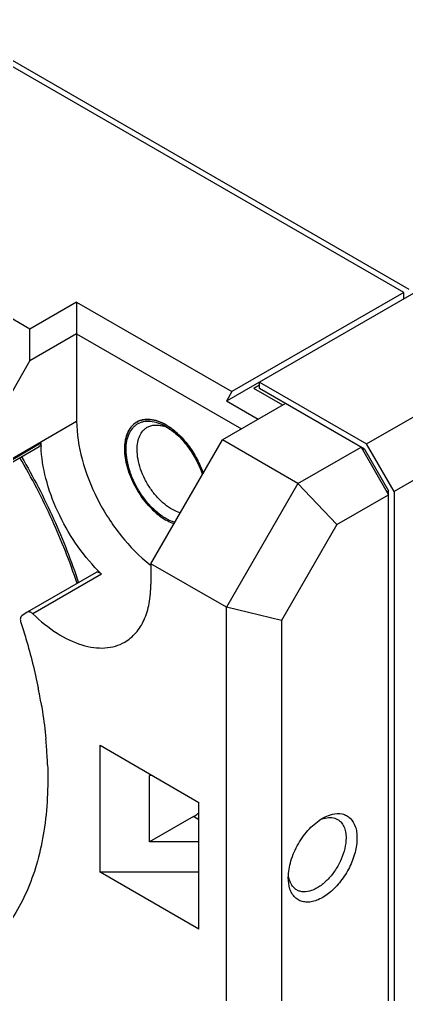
# Model space of a CAD drawing. Header units: millimetres. Extents: x 7 to 417, y 7 to 293.
# Drawn here: x 364.44 to 374.4, y 229.36 to 254.47 of the extents above; entities that cross this region are included whole.
import ezdxf

# ---------------------------------------------------------------- set-up
doc = ezdxf.new("R2010")
doc.units = ezdxf.units.MM
doc.header["$LTSCALE"] = 23.335714
doc.layers.get('0').update_dxf_attribs({"linetype": 'CONTINUOUS'})
doc.layers.add('7_ALL_FEATURES', color=7, linetype='CONTINUOUS')

msp = doc.modelspace()

# ---------------------------------------------------------------- linework, layer by layer
at = {"color": 7, "linetype": 'Continuous'}
for p, q in [((374.33, 247.437), (356.086, 257.97)), ((374.471, 247.519), (356.228, 258.052)), ((389.426, 255.99), (369.769, 244.641)), ((364.713, 246.498), (359.763, 249.356)), ((374.33, 247.437), (369.91, 244.886)), ((374.33, 247.274), (374.33, 247.437)), ((365.915, 247.192), (364.713, 246.498)), ((365.915, 247.192), (365.915, 244.13)), ((365.915, 247.192), (369.91, 244.886)), ((364.713, 245.682), (364.713, 246.498)), ((365.915, 246.376), (364.713, 245.682)), ((365.915, 246.376), (370.158, 243.926)), ((363.935, 244.335), (364.713, 245.682)), ((370.617, 245.049), (370.476, 244.967)), ((370.617, 244.967), (370.617, 245.131)), ((370.617, 245.131), (373.375, 243.538)), ((369.91, 244.886), (369.769, 244.641)), ((371.218, 244.539), (370.476, 244.967)), ((373.316, 243.409), (370.617, 244.967)), ((371.289, 244.579), (369.663, 243.641)), ((370.582, 244.171), (369.769, 244.641)), ((363.935, 242.987), (365.915, 244.13)), ((363.935, 242.954), (364.996, 243.566)), ((367.824, 240.456), (369.663, 243.641)), ((371.607, 242.518), (369.663, 243.641)), ((374.082, 242.314), (373.375, 243.538)), ((363.894, 242.86), (364.954, 243.472)), ((371.607, 242.518), (373.234, 243.457)), ((373.234, 243.457), (373.941, 242.232)), ((373.275, 243.385), (373.316, 243.409)), ((373.316, 243.409), (373.941, 242.328)), ((371.607, 242.518), (369.769, 239.334)), ((371.607, 242.518), (372.607, 241.462)), ((373.899, 242.304), (373.941, 242.328)), ((373.941, 226.957), (373.941, 242.328)), ((374.082, 242.314), (374.082, 226.971)), ((372.607, 241.462), (373.941, 242.232)), ((372.607, 241.462), (371.183, 238.995)), ((367.824, 240.456), (367.824, 239.925)), ((369.769, 239.334), (367.824, 240.456)), ((366.413, 240.228), (364.645, 239.208)), ((366.558, 240.184), (364.79, 239.163)), ((371.183, 238.995), (369.769, 239.334)), ((364.641, 239.205), (364.502, 239.111)), ((364.645, 239.208), (364.641, 239.205)), ((366.516, 232.516), (366.516, 235.782)), ((366.516, 235.782), (369.062, 234.312)), ((367.789, 233.291), (367.789, 235.006)), ((367.86, 235.006), (367.789, 235.006)), ((369.062, 231.046), (369.062, 234.312)), ((368.92, 233.945), (367.789, 233.291)), ((369.062, 233.863), (368.92, 233.945)), ((369.062, 233.291), (367.789, 233.291)), ((369.062, 231.046), (366.516, 232.516)), ((369.062, 232.516), (366.516, 232.516))]:
    msp.add_line(p, q, dxfattribs=at)
for centre, radius, start, end in [((367.731, 243.647), 0.529, 132.3778, 133.729), ((367.718, 243.662), 0.509, 120.0891, 132.417), ((367.458, 242.723), 1.508, 56.3944, 59.9484), ((367.5, 242.793), 1.426, 59.125, 59.9974), ((367.902, 243.536), 0.734, 154.9675, 156.0456), ((367.367, 242.588), 1.671, 53.0684, 56.3709), ((368.174, 243.601), 3.178, 180.6305, 182.2324), ((368.31, 243.43), 1.157, 172.703, 173.4868), ((368.071, 243.476), 0.914, 164.3099, 165.7309), ((369.771, 243.504), 4.62, 224.3154, 225.94), ((370.205, 243.481), 3.884, 231.8316, 232.184)]:
    msp.add_arc(centre, radius, start, end, dxfattribs=at)
for points, knots in [([(365.915, 244.13), (365.915, 243.799), (366.025, 243.1), (366.421, 242.097), (367.015, 241.171), (367.528, 240.646), (367.805, 240.428)], [0, 0, 0, 0, 0.232626, 0.48991, 0.752597, 1, 1, 1, 1]), ([(367.463, 244.103), (367.426, 244.081), (367.356, 244.028), (367.272, 243.921), (367.209, 243.79), (367.168, 243.639), (367.15, 243.471), (367.154, 243.289), (367.181, 243.096), (367.248, 242.827), (367.384, 242.492), (367.611, 242.123), (367.846, 241.855), (368.052, 241.681), (368.159, 241.61), (368.213, 241.579)], [0, 0, 0, 0, 0.042833, 0.087433, 0.135237, 0.187168, 0.243639, 0.304623, 0.369749, 0.438386, 0.58264, 0.729701, 0.871203, 0.93758, 1, 1, 1, 1]), ([(367.294, 243.946), (367.3, 243.954), (367.321, 243.983), (367.346, 244.011), (367.366, 244.029)], [0, 0, 0, 0, 0.254437, 1, 1, 1, 1]), ([(368.213, 244.028), (368.147, 244.066), (368.016, 244.129), (367.815, 244.177), (367.655, 244.173), (367.54, 244.141), (367.488, 244.117), (367.463, 244.103)], [0, 0, 0, 0, 0.289588, 0.54863, 0.781635, 0.891837, 1, 1, 1, 1]), ([(367.463, 244.103), (367.512, 244.131), (367.626, 244.172), (367.815, 244.177), (368.016, 244.129), (368.147, 244.066), (368.213, 244.028)], [0, 0, 0, 0, 0.217777, 0.450956, 0.710199, 1, 1, 1, 1]), ([(368.232, 244.017), (368.335, 243.955), (368.537, 243.799), (368.798, 243.506), (369.016, 243.163), (369.126, 242.911), (369.169, 242.782)], [0, 0, 0, 0, 0.229487, 0.480543, 0.741745, 1, 1, 1, 1]), ([(367.192, 243.723), (367.194, 243.733), (367.205, 243.77), (367.219, 243.807), (367.231, 243.833)], [0, 0, 0, 0, 0.256368, 1, 1, 1, 1]), ([(367.237, 243.846), (367.241, 243.855), (367.258, 243.889), (367.278, 243.923), (367.294, 243.946)], [0, 0, 0, 0, 0.255958, 1, 1, 1, 1]), ([(369.168, 242.784), (369.13, 242.897), (369.036, 243.12), (368.851, 243.428), (368.63, 243.702), (368.46, 243.857), (368.371, 243.923)], [0, 0, 0, 0, 0.254073, 0.511998, 0.763735, 1, 1, 1, 1]), ([(364.996, 243.566), (364.996, 243.547), (364.992, 243.51), (364.968, 243.48), (364.954, 243.472)], [0, 0, 0, 0, 0.551818, 1, 1, 1, 1]), ([(367.152, 243.416), (367.152, 243.428), (367.153, 243.477), (367.156, 243.526), (367.16, 243.562)], [0, 0, 0, 0, 0.255801, 1, 1, 1, 1]), ([(367.162, 243.577), (367.164, 243.588), (367.17, 243.629), (367.178, 243.671), (367.186, 243.701)], [0, 0, 0, 0, 0.256117, 1, 1, 1, 1]), ([(366.465, 240.276), (366.253, 240.494), (365.863, 240.977), (365.409, 241.78), (365.103, 242.622), (365.009, 243.2), (364.998, 243.477)], [0, 0, 0, 0, 0.254539, 0.515293, 0.768059, 1, 1, 1, 1]), ([(368.084, 241.662), (367.949, 241.76), (367.697, 242.003), (367.404, 242.44), (367.208, 242.92), (367.152, 243.256), (367.152, 243.416)], [0, 0, 0, 0, 0.244366, 0.507144, 0.766064, 1, 1, 1, 1]), ([(365.926, 239.946), (365.741, 240.504), (365.305, 241.61), (364.758, 242.667), (364.455, 243.184)], [0, 0, 0, 0, 0.495085, 1, 1, 1, 1]), ([(364.497, 243.208), (364.799, 242.69), (365.346, 241.633), (365.779, 240.524), (365.961, 239.965)], [0, 0, 0, 0, 0.505122, 1, 1, 1, 1]), ([(368.419, 241.483), (368.402, 241.489), (368.331, 241.516), (368.263, 241.55), (368.213, 241.579)], [0, 0, 0, 0, 0.240194, 1, 1, 1, 1]), ([(366.558, 240.184), (366.546, 240.195), (366.522, 240.215), (366.483, 240.234), (366.446, 240.24), (366.422, 240.234), (366.413, 240.228)], [0, 0, 0, 0, 0.303762, 0.57068, 0.798484, 1, 1, 1, 1]), ([(367.151, 238.438), (367.258, 238.5), (367.459, 238.668), (367.672, 239.017), (367.799, 239.448), (367.824, 239.761), (367.824, 239.925)], [0, 0, 0, 0, 0.217771, 0.450952, 0.710196, 1, 1, 1, 1]), ([(364.502, 239.111), (364.493, 239.104), (364.476, 239.084), (364.464, 239.044), (364.465, 238.996), (364.473, 238.963), (364.478, 238.945)], [0, 0, 0, 0, 0.197484, 0.42613, 0.695557, 1, 1, 1, 1]), ([(364.79, 239.163), (364.779, 239.174), (364.755, 239.194), (364.716, 239.213), (364.678, 239.219), (364.655, 239.213), (364.645, 239.208)], [0, 0, 0, 0, 0.303762, 0.57068, 0.798484, 1, 1, 1, 1]), ([(364.79, 239.163), (364.982, 238.978), (365.372, 238.66), (365.92, 238.388), (366.345, 238.291), (366.638, 238.278), (366.91, 238.324), (367.075, 238.394), (367.151, 238.438)], [0, 0, 0, 0, 0.303377, 0.569424, 0.687925, 0.797646, 0.900657, 1, 1, 1, 1]), ([(368.92, 233.945), (368.932, 233.952), (368.981, 233.981), (369.028, 234.015), (369.062, 234.042)], [0, 0, 0, 0, 0.241461, 1, 1, 1, 1]), ([(372.244, 233.904), (372.264, 233.916), (372.343, 233.958), (372.428, 233.991), (372.493, 234.006)], [0, 0, 0, 0, 0.265231, 1, 1, 1, 1]), ([(372.493, 234.006), (372.575, 234.026), (372.705, 234.034), (372.86, 233.977), (372.991, 233.88), (373.079, 233.726), (373.121, 233.546), (373.127, 233.446), (373.127, 233.393)], [0, 0, 0, 0, 0.245433, 0.357898, 0.469734, 0.710792, 0.849036, 1, 1, 1, 1]), ([(371.36, 232.373), (371.36, 232.518), (371.414, 232.823), (371.603, 233.253), (371.881, 233.631), (372.118, 233.831), (372.244, 233.904)], [0, 0, 0, 0, 0.237245, 0.500001, 0.762784, 1, 1, 1, 1]), ([(372.173, 233.859), (372.185, 233.865), (372.23, 233.884), (372.276, 233.9), (372.311, 233.908)], [0, 0, 0, 0, 0.260317, 1, 1, 1, 1]), ([(372.311, 233.908), (372.366, 233.921), (372.476, 233.932), (372.583, 233.9), (372.627, 233.874)], [0, 0, 0, 0, 0.525843, 1, 1, 1, 1]), ([(372.627, 233.874), (372.662, 233.854), (372.727, 233.8), (372.796, 233.687), (372.837, 233.548), (372.845, 233.447), (372.845, 233.393)], [0, 0, 0, 0, 0.217774, 0.450902, 0.710364, 1, 1, 1, 1]), ([(373.127, 233.393), (373.127, 233.269), (373.087, 233.007), (372.941, 232.629), (372.722, 232.278), (372.451, 231.991), (372.195, 231.823), (371.989, 231.754), (371.848, 231.736), (371.717, 231.753), (371.601, 231.804), (371.504, 231.888), (371.457, 231.96), (371.437, 231.999)], [0, 0, 0, 0, 0.135057, 0.284338, 0.437252, 0.582258, 0.709825, 0.765678, 0.816369, 0.863012, 0.907544, 0.95242, 1, 1, 1, 1]), ([(372.845, 233.393), (372.845, 233.304), (372.82, 233.115), (372.726, 232.838), (372.581, 232.571), (372.398, 232.336), (372.19, 232.152), (371.974, 232.034), (371.79, 231.998), (371.66, 232.017), (371.603, 232.041), (371.577, 232.055)], [0, 0, 0, 0, 0.128739, 0.27039, 0.417612, 0.562021, 0.695749, 0.813065, 0.912472, 0.957121, 1, 1, 1, 1]), ([(371.437, 231.999), (371.424, 232.026), (371.375, 232.144), (371.36, 232.274), (371.36, 232.373)], [0, 0, 0, 0, 0.22873, 1, 1, 1, 1]), ([(371.577, 232.055), (371.549, 232.072), (371.496, 232.114), (371.409, 232.231), (371.378, 232.342), (371.367, 232.419)], [0, 0, 0, 0, 0.226337, 0.463618, 1, 1, 1, 1])]:
    msp.add_open_spline(points, degree=3, knots=knots, dxfattribs=at)
at = {"layer": '7_ALL_FEATURES', "color": 7, "linetype": 'Continuous'}
for p, q in [((373.375, 243.538), (391.618, 254.071)), ((392.325, 252.846), (374.082, 242.314)), ((369.769, 222.554), (369.769, 239.334)), ((371.183, 238.995), (371.183, 222.554)), ((365.119, 235.947), (365.12, 235.939)), ((365.123, 235.945), (365.123, 235.937))]:
    msp.add_line(p, q, dxfattribs=at)
for centre, radius, start, end in [((367.906, 243.19), 0.843, 68.9038, 73.2718), ((367.537, 242.817), 1.351, 59.9978, 60.8258), ((351.508, 234.544), 13.689, 11.0322, 11.4278), ((351.62, 234.566), 13.576, 10.7646, 11.032), ((351.825, 234.605), 13.367, 9.829, 10.7663), ((353.839, 234.868), 11.335, 3.347, 5.4115), ((354.4, 234.904), 10.773, 2.0032, 3.3337)]:
    msp.add_arc(centre, radius, start, end, dxfattribs=at)
for points, knots in [([(367.188, 243.396), (367.188, 243.468), (367.199, 243.607), (367.254, 243.797), (367.334, 243.929), (367.414, 244.01), (367.481, 244.058), (367.555, 244.094), (367.664, 244.126), (367.816, 244.133), (368.008, 244.09), (368.133, 244.032), (368.196, 243.997)], [0, 0, 0, 0, 0.145208, 0.275258, 0.392316, 0.447647, 0.501895, 0.556057, 0.611136, 0.727281, 0.856104, 1, 1, 1, 1]), ([(367.729, 243.968), (367.758, 243.984), (367.821, 244.011), (367.925, 244.029), (368.036, 244.025), (368.11, 244.008), (368.148, 243.997)], [0, 0, 0, 0, 0.231044, 0.470449, 0.725178, 1, 1, 1, 1]), ([(367.471, 243.396), (367.471, 243.459), (367.48, 243.579), (367.529, 243.745), (367.599, 243.859), (367.67, 243.928), (367.709, 243.956), (367.729, 243.968)], [0, 0, 0, 0, 0.28959, 0.54863, 0.781636, 0.891837, 1, 1, 1, 1]), ([(368.209, 243.976), (368.215, 243.974), (368.241, 243.963), (368.266, 243.952), (368.285, 243.943)], [0, 0, 0, 0, 0.24553, 1, 1, 1, 1]), ([(368.213, 243.987), (368.318, 243.927), (368.521, 243.772), (368.782, 243.478), (369, 243.133), (369.107, 242.878), (369.148, 242.749)], [0, 0, 0, 0, 0.228743, 0.480181, 0.741983, 1, 1, 1, 1]), ([(368.438, 241.519), (368.358, 241.544), (368.197, 241.619), (367.971, 241.783), (367.757, 241.995), (367.566, 242.247), (367.405, 242.525), (367.284, 242.817), (367.207, 243.108), (367.188, 243.303), (367.188, 243.396)], [0, 0, 0, 0, 0.105183, 0.222734, 0.350383, 0.484556, 0.62096, 0.755072, 0.882602, 1, 1, 1, 1]), ([(368.582, 241.768), (368.513, 241.786), (368.37, 241.847), (368.171, 241.984), (367.981, 242.166), (367.81, 242.385), (367.666, 242.629), (367.557, 242.886), (367.488, 243.142), (367.471, 243.314), (367.471, 243.396)], [0, 0, 0, 0, 0.103541, 0.219971, 0.347164, 0.481502, 0.618534, 0.753517, 0.881924, 1, 1, 1, 1]), ([(364.478, 238.945), (364.524, 238.804), (364.698, 238.248), (364.84, 237.682), (364.926, 237.257)], [0, 0, 0, 0, 0.254576, 1, 1, 1, 1]), ([(364.996, 236.887), (365.009, 236.807), (365.061, 236.495), (365.1, 236.18), (365.123, 235.945)], [0, 0, 0, 0, 0.253908, 1, 1, 1, 1]), ([(365.166, 235.28), (365.186, 234.71), (365.148, 233.871), (364.925, 232.812), (364.685, 232.107), (364.37, 231.476), (363.983, 230.928), (363.527, 230.467), (363.179, 230.222), (362.998, 230.118)], [0, 0, 0, 0, 0.291523, 0.425437, 0.551617, 0.670773, 0.784078, 0.893152, 1, 1, 1, 1])]:
    msp.add_open_spline(points, degree=3, knots=knots, dxfattribs=at)

doc.saveas('drawing.dxf')
